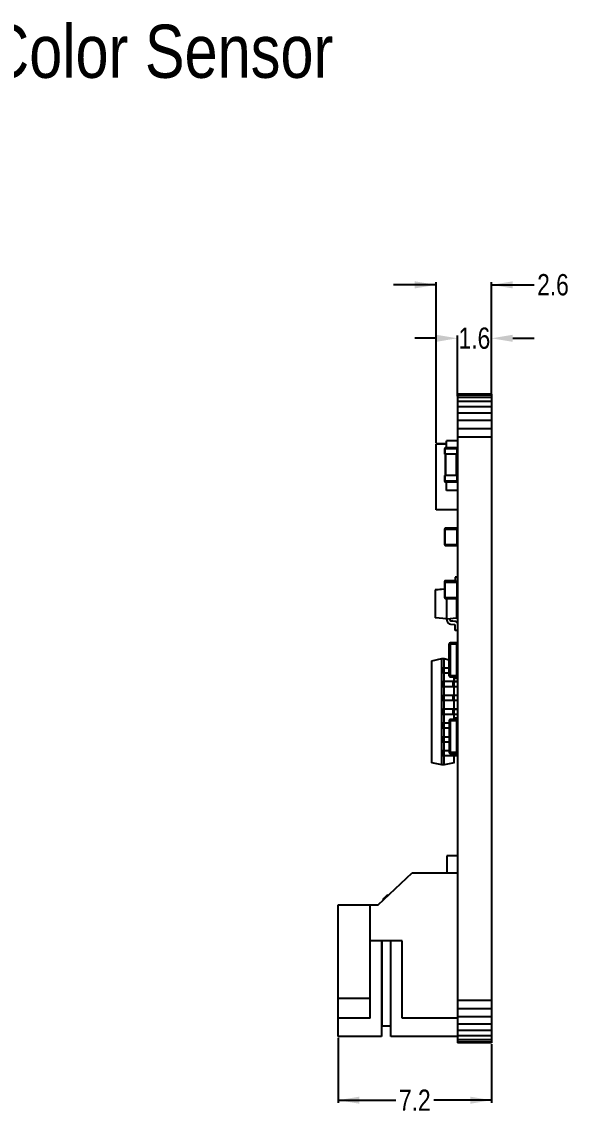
# Model space of a CAD drawing. Header units: millimetres. Extents: x 1 to 65.6, y 7.7 to 59.1.
# Drawn here: x 39.7 to 65.6, y 7.7 to 59.1 of the extents above; entities that cross this region are included whole.
import ezdxf

# ---------------------------------------------------------------- set-up
doc = ezdxf.new("R2010")
doc.units = ezdxf.units.MM
doc.header["$LTSCALE"] = 1.21
doc.header["$MEASUREMENT"] = 0
doc.header["$PDMODE"] = 3
doc.header["$PDSIZE"] = 0.3125
doc.layers.get('0').update_dxf_attribs({"linetype": 'CONTINUOUS'})
doc.layers.get('DEFPOINTS').update_dxf_attribs({"linetype": 'CONTINUOUS'})
doc.layers.add('Dim', color=3, linetype='CONTINUOUS', lineweight=25)
doc.layers.add('Text', color=3, linetype='CONTINUOUS', lineweight=25)
doc.styles.get("Standard").update_dxf_attribs({"font": 'txt', "width": 0.8})
doc.dimstyles.get("Standard").update_dxf_attribs({"dimtxt": 0.15625, "dimasz": 0.1875, "dimexe": 0.125, "dimexo": 0.0625, "dimgap": 0.09, "dimtad": 0, "dimtih": 1, "dimtoh": 1, "dimzin": 4, "dimdsep": 46, "dimtxsty": 'STANDARD', "dimblk": '_FILLED', "dimblk1": '_FILLED', "dimblk2": '_FILLED', "dimcen": 0.09, "dimazin": 1, "dimtp": 0.01, "dimtm": 0.01, "dimtfac": 1, "dimtofl": 0, "dimtmove": 0, "dimatfit": 3, "dimldrblk": '_FILLED', "dimfxl": 1, "dimtolj": 1, "dimtzin": 4, "dimarcsym": 0})

# ---------------------------------------------------------------- blocks, each defined once
blk = doc.blocks.new('_FILLED')
at = {"color": 0, "linetype": 'ByBlock'}
blk.add_solid([(0, 0), (-1, 0.167), (-1, -0.167)], dxfattribs=at)
blk = doc.blocks.new('*D18')
at = {"color": 0, "linetype": 'ByBlock', "lineweight": -2}
for p, q in [((60.2, 41.457), (60.2, 44.306)), ((61.8, 41.572), (61.8, 44.306)), ((59.2, 44.181), (58.2, 44.181)), ((62.8, 44.181), (63.8, 44.181))]:
    blk.add_line(p, q, dxfattribs=at)
at = {"layer": 'DEFPOINTS', "color": 0, "linetype": 'ByBlock'}
for p in [(60.2, 41.395), (61.8, 41.509)]:
    blk.add_point(p, dxfattribs=at)
at = {"color": 0, "linetype": 'ByBlock', "lineweight": -2}
blk.add_blockref('_FILLED', (60.2, 44.181), dxfattribs=at)
at = {"color": 0, "linetype": 'ByBlock', "lineweight": -2, "rotation": 180}
blk.add_blockref('_FILLED', (61.8, 44.181), dxfattribs=at)
at = {"color": 0, "linetype": 'ByBlock', "lineweight": -2, "insert": (61, 44.181), "char_height": 1, "attachment_point": 5}
blk.add_mtext('\\A1;1.6', dxfattribs=at)
blk = doc.blocks.new('*D19')
at = {"color": 0, "linetype": 'ByBlock', "lineweight": -2}
for p, q in [((59.2, 39.271), (59.2, 46.819)), ((61.8, 41.572), (61.8, 46.819)), ((59.2, 46.694), (57.2, 46.694)), ((61.8, 46.694), (63.8, 46.694))]:
    blk.add_line(p, q, dxfattribs=at)
at = {"layer": 'DEFPOINTS', "color": 0, "linetype": 'ByBlock'}
for p in [(61.8, 41.509), (59.2, 39.209)]:
    blk.add_point(p, dxfattribs=at)
at = {"color": 0, "linetype": 'ByBlock', "lineweight": -2}
blk.add_blockref('_FILLED', (59.2, 46.694), dxfattribs=at)
at = {"color": 0, "linetype": 'ByBlock', "lineweight": -2, "rotation": 180}
blk.add_blockref('_FILLED', (61.8, 46.694), dxfattribs=at)
at = {"color": 0, "linetype": 'ByBlock', "lineweight": -2, "insert": (64.69, 46.694), "char_height": 1, "attachment_point": 5}
blk.add_mtext('\\A1;2.6', dxfattribs=at)
blk = doc.blocks.new('*D20')
at = {"color": 0, "linetype": 'ByBlock', "lineweight": -2}
for p, q in [((54.6, 11.275), (54.6, 8.221)), ((61.8, 10.976), (61.8, 8.221)), ((54.6, 8.346), (57.31, 8.346)), ((61.8, 8.346), (59.09, 8.346))]:
    blk.add_line(p, q, dxfattribs=at)
at = {"layer": 'DEFPOINTS', "color": 0, "linetype": 'ByBlock'}
for p in [(54.6, 11.338), (61.8, 11.039)]:
    blk.add_point(p, dxfattribs=at)
at = {"color": 0, "linetype": 'ByBlock', "lineweight": -2, "rotation": 180}
blk.add_blockref('_FILLED', (54.6, 8.346), dxfattribs=at)
at = {"color": 0, "linetype": 'ByBlock', "lineweight": -2}
blk.add_blockref('_FILLED', (61.8, 8.346), dxfattribs=at)
at = {"color": 0, "linetype": 'ByBlock', "lineweight": -2, "insert": (58.2, 8.346), "char_height": 1, "attachment_point": 5}
blk.add_mtext('\\A1;7.2', dxfattribs=at)

msp = doc.modelspace()

# ---------------------------------------------------------------- linework, layer by layer
at = {"color": 7, "linetype": 'Continuous'}
for p, q in [((60.2, 41.548), (60.2, 11.039)), ((61.8, 41.548), (60.2, 41.548)), ((61.8, 41.509), (60.2, 41.509)), ((61.8, 41.395), (60.2, 41.395)), ((61.8, 41.209), (60.2, 41.209)), ((61.8, 41.548), (61.8, 11.039)), ((61.8, 40.959), (60.2, 40.959)), ((61.8, 40.654), (60.2, 40.654)), ((61.8, 40.307), (60.2, 40.307)), ((61.8, 39.93), (60.2, 39.93)), ((59.2, 36.109), (59.2, 39.21)), ((59.691, 39.21), (59.2, 39.21)), ((59.691, 39.209), (59.2, 39.209)), ((59.691, 39.028), (59.691, 39.36)), ((60.199, 39.36), (59.691, 39.36)), ((60.199, 39.36), (59.691, 39.36)), ((60.2, 39.21), (60.199, 39.21)), ((60.2, 39.209), (60.199, 39.209)), ((61.8, 39.538), (60.2, 39.538)), ((59.6, 38.998), (59.6, 38.728)), ((59.6, 38.998), (59.63, 38.998)), ((60.17, 38.728), (59.6, 38.728)), ((59.62, 38.728), (59.62, 37.728)), ((59.63, 38.728), (59.63, 39.028)), ((60.17, 39.028), (59.63, 39.028)), ((59.63, 39.028), (60.17, 39.028)), ((59.63, 38.998), (60.2, 38.998)), ((59.66, 37.728), (59.66, 38.728)), ((60.14, 38.728), (60.14, 37.728)), ((60.17, 39.028), (60.17, 38.728)), ((60.2, 38.728), (60.17, 38.728)), ((60.18, 37.728), (60.18, 38.728)), ((59.6, 37.728), (59.6, 37.458)), ((59.62, 37.728), (59.6, 37.728)), ((59.66, 37.728), (59.6, 37.728)), ((59.63, 37.428), (59.63, 37.728)), ((60.2, 37.728), (59.63, 37.728)), ((60.17, 37.728), (60.17, 37.428)), ((60.2, 37.728), (60.18, 37.728)), ((59.63, 37.458), (59.6, 37.458)), ((60.2, 37.458), (59.63, 37.458)), ((59.63, 37.428), (60.17, 37.428)), ((59.691, 37.023), (59.691, 37.428)), ((60.199, 37.023), (59.691, 37.023)), ((60.199, 37.429), (60.179, 37.429)), ((60.199, 37.43), (60.181, 37.43)), ((60.2, 36.109), (59.2, 36.109)), ((59.6, 35.208), (59.6, 34.467)), ((59.6, 35.207), (60.2, 35.207)), ((60.17, 35.244), (59.63, 35.244)), ((59.63, 35.241), (59.63, 35.243)), ((60.17, 35.243), (59.63, 35.243)), ((60.17, 35.241), (59.63, 35.241)), ((59.63, 35.238), (59.63, 35.24)), ((60.17, 35.24), (59.63, 35.24)), ((60.17, 35.238), (59.63, 35.238)), ((59.63, 34.437), (59.63, 35.237)), ((60.17, 35.237), (59.63, 35.237)), ((60.17, 35.243), (60.17, 35.241)), ((60.17, 35.24), (60.17, 35.238)), ((60.17, 35.237), (60.17, 34.437)), ((59.63, 34.467), (59.6, 34.467)), ((60.2, 34.467), (59.63, 34.467)), ((59.63, 34.437), (60.17, 34.437)), ((60.2, 32.941), (60.1, 32.941)), ((60.2, 32.941), (60.1, 32.941)), ((60.1, 32.94), (60.1, 32.749)), ((60.2, 32.94), (60.1, 32.94)), ((59.6, 32.383), (59.15, 32.343)), ((59.6, 32.381), (59.15, 32.342)), ((59.6, 32.75), (59.6, 32.719)), ((59.6, 32.75), (59.6, 32.75)), ((59.6, 32.75), (60.1, 32.749)), ((59.6, 32.719), (59.6, 31.978)), ((59.6, 32.718), (60.2, 32.718)), ((59.63, 32.749), (59.63, 32.78)), ((60.1, 32.78), (59.63, 32.78)), ((60.1, 32.78), (59.63, 32.78)), ((60.17, 32.749), (59.63, 32.749)), ((59.63, 31.948), (59.63, 32.748)), ((60.17, 32.748), (59.63, 32.748)), ((60.17, 32.748), (60.17, 31.948)), ((59.15, 32.343), (59.15, 31.038)), ((59.63, 31.978), (59.6, 31.978)), ((60.2, 31.978), (59.63, 31.978)), ((59.63, 31.948), (60.17, 31.948)), ((59.7, 30.934), (59.7, 31.948)), ((60.15, 31.948), (60.15, 31.03)), ((59.7, 30.99), (59.15, 31.038)), ((59.7, 30.99), (60.15, 31.03)), ((59.85, 31.003), (59.85, 30.934)), ((60.074, 30.863), (59.894, 30.885)), ((60.074, 30.862), (59.894, 30.884)), ((59.876, 30.735), (60.056, 30.713)), ((60.1, 30.44), (60.1, 30.663)), ((60.2, 30.44), (60.1, 30.44)), ((59.82, 28.305), (59.82, 29.813)), ((59.82, 29.813), (59.82, 29.813)), ((59.82, 29.813), (59.821, 29.813)), ((59.82, 29.806), (59.82, 29.806)), ((59.82, 29.806), (59.82, 29.806)), ((59.82, 29.805), (59.82, 29.805)), ((59.82, 29.805), (59.87, 29.805)), ((59.87, 29.856), (59.87, 29.863)), ((59.87, 29.863), (59.87, 29.863)), ((60.15, 29.863), (59.87, 29.863)), ((59.87, 29.863), (60.15, 29.863)), ((59.87, 29.855), (59.87, 29.856)), ((59.87, 29.856), (59.87, 29.856)), ((60.15, 29.856), (59.87, 29.856)), ((59.87, 29.856), (60.15, 29.856)), ((59.87, 28.255), (59.87, 29.855)), ((59.87, 29.855), (59.87, 29.855)), ((60.15, 29.855), (59.87, 29.855)), ((59.87, 29.855), (60.15, 29.855)), ((59.87, 29.805), (60.2, 29.805)), ((60.15, 29.863), (60.15, 29.856)), ((60.15, 29.863), (60.15, 29.863)), ((60.15, 29.856), (60.15, 29.855)), ((60.15, 29.856), (60.15, 29.856)), ((60.15, 29.855), (60.15, 28.192)), ((60.15, 29.855), (60.15, 29.855)), ((60.199, 29.813), (60.2, 29.813)), ((60.2, 29.806), (60.2, 29.806)), ((59, 29.016), (59.475, 29.116)), ((59, 29.014), (59.475, 29.114)), ((59, 29.014), (59, 29.016)), ((59, 24.214), (59, 29.014)), ((59.475, 29.114), (59.475, 29.116)), ((59.475, 29.116), (59.575, 29.116)), ((59.475, 24.114), (59.475, 29.114)), ((59.475, 29.114), (59.575, 29.114)), ((59.575, 29.114), (59.575, 29.116)), ((59.575, 29.116), (59.82, 29.064)), ((59.575, 24.114), (59.575, 29.114)), ((59.575, 29.114), (59.82, 29.062)), ((59.45, 28.689), (59.45, 28.439)), ((59.45, 28.689), (59.561, 28.688)), ((59.561, 28.438), (59.45, 28.439)), ((59.561, 28.438), (59.561, 28.688)), ((59.561, 28.688), (59.82, 28.688)), ((59.82, 28.438), (59.561, 28.438)), ((59.87, 28.305), (59.82, 28.305)), ((60.2, 28.305), (59.87, 28.305)), ((59.45, 28.039), (59.45, 27.789)), ((59.45, 28.039), (59.561, 28.038)), ((59.561, 27.788), (59.45, 27.789)), ((59.561, 27.788), (59.561, 28.038)), ((60.2, 28.038), (59.561, 28.038)), ((60.05, 27.788), (59.561, 27.788)), ((59.87, 28.255), (60.15, 28.255)), ((59.994, 27.788), (59.994, 28.038)), ((60.05, 28.038), (60.05, 28.255)), ((60.2, 28.242), (60.05, 28.242)), ((60.05, 28.192), (60.15, 28.192)), ((60.05, 28.041), (60.2, 28.041)), ((60.05, 28.041), (60.2, 28.041)), ((60.05, 27.388), (60.05, 28.038)), ((60.2, 28.038), (60.05, 28.038)), ((60.2, 27.788), (60.05, 27.788)), ((60.089, 28.041), (60.089, 28.038)), ((59.45, 27.389), (59.561, 27.388)), ((59.45, 27.389), (59.45, 27.139)), ((60.2, 27.388), (59.561, 27.388)), ((59.561, 27.138), (59.561, 27.388)), ((59.994, 27.138), (59.994, 27.388)), ((60.05, 27.391), (60.2, 27.391)), ((60.05, 27.391), (60.2, 27.391)), ((60.2, 27.388), (60.05, 27.388)), ((60.05, 26.738), (60.05, 27.388)), ((60.089, 27.391), (60.089, 27.388)), ((59.561, 27.138), (59.45, 27.139)), ((59.45, 26.739), (59.561, 26.738)), ((59.45, 26.739), (59.45, 26.489)), ((60.05, 27.138), (59.561, 27.138)), ((60.2, 26.738), (59.561, 26.738)), ((59.561, 26.488), (59.561, 26.738)), ((59.994, 26.488), (59.994, 26.738)), ((60.2, 27.138), (60.05, 27.138)), ((60.05, 26.741), (60.2, 26.741)), ((60.05, 26.741), (60.2, 26.741)), ((60.2, 26.738), (60.05, 26.738)), ((60.05, 26.25), (60.05, 26.738)), ((60.089, 26.741), (60.089, 26.738)), ((59.561, 26.488), (59.45, 26.489)), ((60.05, 26.488), (59.561, 26.488)), ((59.87, 26.25), (60.15, 26.25)), ((59.87, 24.648), (59.87, 26.25)), ((59.87, 26.249), (60.15, 26.249)), ((60.15, 26.249), (59.87, 26.249)), ((60.15, 26.248), (59.87, 26.248)), ((60.2, 26.488), (60.05, 26.488)), ((60.15, 26.313), (60.05, 26.313)), ((60.05, 26.313), (60.15, 26.313)), ((60.15, 26.312), (60.05, 26.312)), ((60.05, 26.312), (60.15, 26.312)), ((60.05, 26.262), (60.2, 26.262)), ((60.15, 26.313), (60.15, 24.648)), ((60.2, 26.263), (60.2, 26.263)), ((59.45, 26.089), (59.561, 26.088)), ((59.45, 26.089), (59.45, 25.839)), ((59.561, 25.838), (59.45, 25.839)), ((59.561, 26.088), (59.82, 26.088)), ((59.561, 25.838), (59.561, 26.088)), ((59.82, 25.838), (59.561, 25.838)), ((59.82, 26.2), (59.82, 24.698)), ((59.82, 26.199), (59.82, 26.199)), ((59.82, 26.198), (59.87, 26.198)), ((59.87, 26.198), (60.2, 26.198)), ((60.2, 26.199), (60.2, 26.199)), ((59.45, 25.439), (59.561, 25.438)), ((59.45, 25.439), (59.45, 25.189)), ((59.561, 25.188), (59.45, 25.189)), ((59.561, 25.438), (59.82, 25.438)), ((59.561, 25.188), (59.561, 25.438)), ((59.82, 25.188), (59.561, 25.188)), ((59.45, 24.789), (59.561, 24.788)), ((59.45, 24.789), (59.45, 24.539)), ((59.561, 24.788), (59.82, 24.788)), ((59.561, 24.538), (59.561, 24.788)), ((59.87, 24.698), (59.82, 24.698)), ((60.2, 24.698), (59.87, 24.698)), ((59.475, 24.114), (59, 24.214)), ((59.561, 24.538), (59.45, 24.539)), ((60.05, 24.538), (59.561, 24.538)), ((60.05, 24.214), (59.575, 24.114)), ((59.87, 24.648), (60.15, 24.648)), ((59.994, 24.538), (59.994, 24.648)), ((60.05, 24.214), (60.05, 24.648)), ((60.2, 24.538), (60.05, 24.538)), ((59.575, 24.114), (59.475, 24.114)), ((60.2, 19.838), (59.7, 19.838)), ((59.7, 19.838), (59.7, 19.037)), ((56.474, 17.537), (58.079, 19.037)), ((58.079, 19.037), (60.2, 19.037)), ((54.6, 17.537), (56.474, 17.537)), ((54.6, 11.338), (54.6, 17.537)), ((56.1, 12.203), (56.1, 17.537)), ((57.605, 15.837), (56.1, 15.837)), ((56.631, 15.838), (56.631, 11.338)), ((56.65, 15.838), (56.65, 11.838)), ((57.074, 11.338), (57.074, 15.838)), ((57.605, 12.203), (57.605, 15.837)), ((54.6, 13.137), (56.1, 13.137)), ((61.8, 13.038), (60.2, 13.038)), ((61.8, 12.646), (60.2, 12.646)), ((56.1, 12.203), (54.6, 12.203)), ((56.65, 11.838), (57.074, 11.838)), ((60.2, 12.203), (57.605, 12.203)), ((61.8, 12.269), (60.2, 12.269)), ((61.8, 11.921), (60.2, 11.921)), ((56.631, 11.338), (54.6, 11.338)), ((60.2, 11.338), (57.074, 11.338)), ((61.8, 11.617), (60.2, 11.617)), ((61.8, 11.367), (60.2, 11.367)), ((61.8, 11.182), (60.2, 11.182)), ((61.8, 11.068), (60.2, 11.068)), ((61.8, 11.039), (60.2, 11.039))]:
    msp.add_line(p, q, dxfattribs=at)
for centre, radius, start, end in [((59.63, 38.998), 0.03, 90, 180), ((59.63, 38.998), 0.03, 90, 180), ((60.17, 38.998), 0.03, 360, 90), ((60.17, 38.998), 0.03, 360, 90), ((59.63, 37.458), 0.03, 180, 270), ((60.17, 37.458), 0.03, 270, 360), ((59.63, 35.214), 0.03, 90, 180), ((59.63, 35.213), 0.03, 90, 180), ((59.63, 35.211), 0.03, 90, 180), ((59.63, 35.21), 0.03, 90, 180), ((59.63, 35.208), 0.03, 90, 180), ((59.63, 35.207), 0.03, 90, 180), ((60.17, 35.214), 0.03, 360, 90), ((60.17, 35.213), 0.03, 360, 90), ((60.17, 35.211), 0.03, 360, 90), ((60.17, 35.21), 0.03, 360, 90), ((60.17, 35.208), 0.03, 360, 90), ((60.17, 35.207), 0.03, 360, 90), ((59.63, 34.467), 0.03, 180, 270), ((60.17, 34.467), 0.03, 270, 360), ((59.63, 32.75), 0.03, 90, 180), ((59.63, 32.75), 0.03, 90, 180), ((59.63, 32.719), 0.03, 90, 180), ((59.63, 32.718), 0.03, 90, 180), ((60.17, 32.719), 0.03, 360, 90), ((60.17, 32.718), 0.03, 360, 90), ((59.63, 31.978), 0.03, 180, 270), ((60.17, 31.978), 0.03, 270, 360), ((59.9, 30.934), 0.2, 180, 263), ((59.9, 30.934), 0.05, 180, 263), ((59.9, 30.935), 0.05, 181.0819, 263), ((60.05, 30.664), 0.2, 41.0639, 83), ((60.05, 30.663), 0.2, 41.0639, 83), ((60.05, 30.663), 0.05, 360, 83), ((59.87, 29.813), 0.05, 90, 180), ((59.87, 29.813), 0.05, 90, 180), ((59.87, 29.806), 0.05, 90, 180), ((59.87, 29.806), 0.05, 90, 180), ((59.87, 29.805), 0.05, 90, 180), ((59.87, 29.805), 0.05, 90, 180), ((60.15, 29.813), 0.05, 360, 90), ((60.15, 29.813), 0.05, 360, 90), ((60.15, 29.806), 0.05, 360, 90), ((60.15, 29.806), 0.05, 360, 90), ((60.15, 29.805), 0.05, 360, 90), ((60.15, 29.805), 0.05, 360, 90), ((59.87, 28.305), 0.05, 180, 270), ((60.15, 28.305), 0.05, 270, 360), ((60.15, 28.242), 0.05, 270, 360), ((59.87, 26.2), 0.05, 90, 180), ((59.87, 26.199), 0.05, 90, 180), ((59.87, 26.199), 0.05, 90, 180), ((59.87, 26.198), 0.05, 90, 180), ((60.15, 26.263), 0.05, 360, 90), ((60.15, 26.263), 0.05, 360, 90), ((60.15, 26.262), 0.05, 360, 90), ((60.15, 26.262), 0.05, 360, 90), ((60.15, 26.2), 0.05, 360, 90), ((60.15, 26.199), 0.05, 360, 90), ((60.15, 26.199), 0.05, 360, 90), ((60.15, 26.198), 0.05, 360, 90), ((59.87, 24.698), 0.05, 180, 270), ((60.15, 24.698), 0.05, 270, 360), ((57.15, 17.538), 0.5, 113.9455, 153.5574)]:
    msp.add_arc(centre, radius, start, end, dxfattribs=at)

# ---------------------------------------------------------------- texts
at = {"layer": 'Text', "insert": (16.325, 58.932), "char_height": 2.5, "width": 55.33333, "attachment_point": 1}
msp.add_mtext('{\\fArial|b0|i0|c0|p0;\\C6;AS7341 Spectral Color Sensor}', dxfattribs=at)

# ---------------------------------------------------------------- dimensions: what is measured, and where the dimension line sits
at = {"layer": 'Dim'}
for base, p1, p2, picture, middle in [((61.8, 46.694), (59.2, 39.209), (61.8, 41.509), '*D19', (64.69, 46.694)), ((61.8, 44.181), (60.2, 41.395), (61.8, 41.509), '*D18', (61, 44.181)), ((54.6, 8.346), (61.8, 11.039), (54.6, 11.338), '*D20', (58.2, 8.346))]:
    dim = msp.add_linear_dim(base=base, p1=p1, p2=p2, dimstyle='STANDARD', override={"dimtxt": 1, "dimasz": 1, "dimtih": 0, "dimtoh": 0, "dimdec": 1, "dimzin": 0, "dimcen": 0.198, "dimadec": 0, "dimazin": 0, "dimtp": 0, "dimtm": 0, "dimtdec": 4, "dimtzin": 0}, dxfattribs=at)
    dim.commit()
    dim.dimension.update_dxf_attribs({"geometry": picture, "text_midpoint": middle})

doc.saveas('drawing.dxf')
